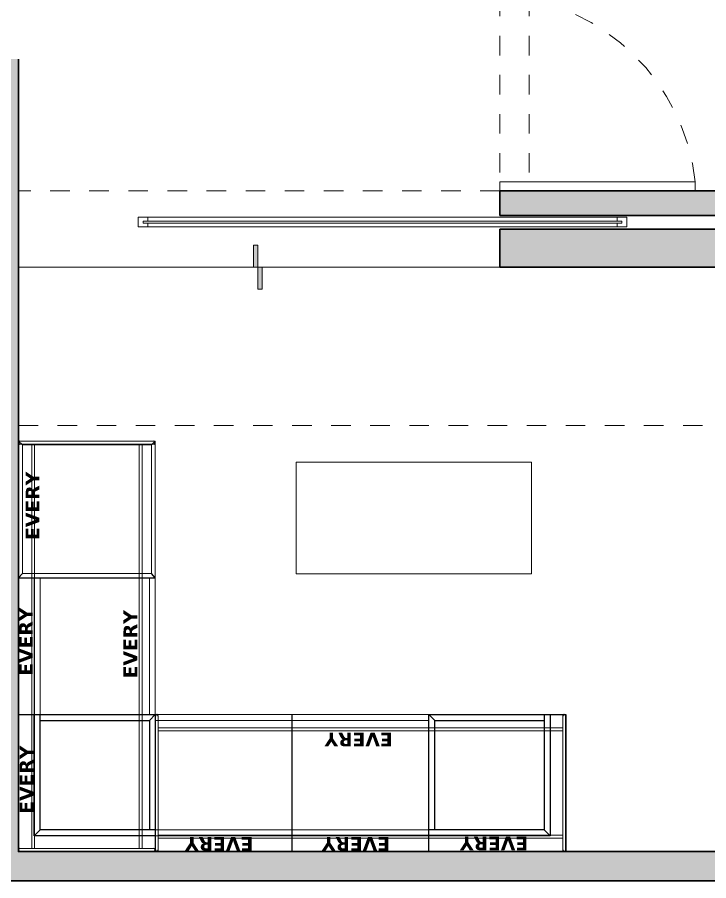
# Model space of a CAD drawing. Header units: metres. Extents: x 44.7 to 67.2, y 8.3 to 25.4.
# Drawn here: x 60.324 to 63.862, y 10.798 to 15.217 of the extents above; entities that cross this region are included whole.
import ezdxf

# ---------------------------------------------------------------- set-up
doc = ezdxf.new("R2010")
doc.units = ezdxf.units.M
doc.linetypes.add('HIDDEN', pattern=[0.375, 0.25, -0.125])
doc.linetypes.add('HIDDEN2', pattern=[0.1875, 0.125, -0.0625])
doc.layers.add('0A_ HATCH', color=7, linetype='Continuous')
doc.layers.add('GRASSOLERMX', color=7, linetype='Continuous')
for name, color, linetype, lineweight in [('0A_CRISTAL', 4, 'Continuous', 5), ('0A_MOBILIARIO', 6, 'Continuous', 5), ('0A_MUROS', 7, 'Continuous', 30), ('0A_NIVELES', 2, 'Continuous', 5), ('0A_PROYECCIONES', 3, 'HIDDEN', 5)]:
    doc.layers.add(name, color=color, linetype=linetype, lineweight=lineweight)
doc.styles.add('ACISOGDT', font='amgdt.shx')

# ---------------------------------------------------------------- blocks, each defined once
blk = doc.blocks.new('*U2')
at = {"color": 4}
for p, q in [((0.05, 0.025), (2.45, 0.025)), ((2.45, 0.005), (0.05, 0.005)), ((2.45, -0.005), (0.05, -0.005)), ((0.05, -0.025), (2.45, -0.025))]:
    blk.add_line(p, q, dxfattribs=at)
for points in [[(0.025, 0.005), (0.025, -0.005), (0.05, -0.005), (0.05, -0.025), (0, -0.025), (0, 0.025), (0.05, 0.025), (0.05, 0.005)], [(2.475, 0.005), (2.475, -0.005), (2.45, -0.005), (2.45, -0.025), (2.5, -0.025), (2.5, 0.025), (2.45, 0.025), (2.45, 0.005)]]:
    blk.add_lwpolyline(points, close=True, dxfattribs=at)
blk = doc.blocks.new('desnivel')
at = {"layer": '0A_NIVELES'}
h = blk.add_hatch(color=256, dxfattribs=at)
h.dxf.hatch_style = 1
h.paths.add_polyline_path([(18.362, 15.8942), (18.212, 15.8942), (18.212, 15.8642), (18.362, 15.8642)])
h.paths.add_polyline_path([(18.512, 15.9242), (18.362, 15.9242), (18.362, 15.8942), (18.512, 15.8942)])
for points in [[(18.362, 15.8942), (18.362, 15.9242), (18.512, 15.9242), (18.512, 15.8942)], [(18.212, 15.8642), (18.212, 15.8942), (18.362, 15.8942), (18.362, 15.8642)]]:
    blk.add_lwpolyline(points, close=True, dxfattribs=at)
blk = doc.blocks.new('MGEV30102883')
blk.add_line((0, -0.0075), (0, -0.6925))
at = {"color": 0, "linetype": 'Continuous', "lineweight": 0}
for p, q in [((0, -0.0075), (0, -0.6925)), ((0.015, -0.6925), (0.015, -0.0075)), ((2.085, -0.0075), (2.085, -0.6925)), ((2.1, -0.6925), (2.1, -0.0075)), ((0.015, -0.0675), (2.085, -0.0675)), ((0.015, -0.0825), (2.085, -0.0825)), ((2.085, -0.06), (2.085, -0.09)), ((0.015, -0.64), (0.015, -0.61)), ((0.015, -0.6175), (2.085, -0.6175)), ((2.085, -0.61), (2.085, -0.64)), ((0.015, -0.6325), (2.085, -0.6325))]:
    blk.add_line(p, q, dxfattribs=at)
for centre, start, end in [((0.0075, -0.0075), 0, 180), ((2.0925, -0.0075), 0, 180), ((0.0075, -0.6925), 180, 0), ((2.0925, -0.6925), 180, 0)]:
    blk.add_arc(centre, 0.0075, start, end)
for p in [(0, 0), (0.7, 0), (1.4, 0), (2.1, 0)]:
    blk.add_point(p)
at = {"insert": (0.8854, -0.5371), "char_height": 0.07, "attachment_point": 1, "style": 'ACISOGDT'}
blk.add_mtext_dynamic_manual_height_columns('{\\fVerdana|b1|i0|c0|p34;\\C5;EVERY}', width=0.244728, gutter_width=0.0274, heights=[0.0664], dxfattribs=at)
blk = doc.blocks.new('MGEV2012S1BI2828')
for p, q in [((0, -0.7), (0, 0)), ((0, 0), (0.7, 0)), ((0.7, 0), (0.7, -0.7)), ((0.08, -0.7), (0.08, -0.08)), ((0.08, -0.08), (0.7, -0.08)), ((0.08, -0.08), (0.11, -0.11)), ((0.11, -0.7), (0.11, -0.11)), ((0.11, -0.11), (0.7, -0.11)), ((0.67, -0.11), (0.67, -0.67)), ((0.7, -0.7), (0, -0.7)), ((0.67, -0.67), (0.11, -0.67)), ((0.67, -0.67), (0.7, -0.7))]:
    blk.add_line(p, q)
blk.add_point((0, 0))
at = {"insert": (0.5416, -0.0053), "char_height": 0.07, "attachment_point": 3, "style": 'ACISOGDT'}
blk.add_mtext_dynamic_manual_height_columns('{\\fVerdana|b1|i0|c0|p34;\\C5;EVERY}', width=0.244728, gutter_width=0.0274, heights=[0.0664], dxfattribs=at)
blk = doc.blocks.new('MGEV2013S1SB2828')
blk.add_line((0, 0), (0, -0.7))
at = {"color": 0, "linetype": 'Continuous', "lineweight": 0}
for p, q in [((0, -0.7), (0, 0)), ((0, -0.7), (0, 0)), ((0, -0.03), (0, 0)), ((0, -0.03), (0, 0)), ((0, 0), (0.7, 0)), ((0.7, -0.03), (0.7, 0)), ((0, -0.0835), (0, -0.03)), ((0, -0.0833), (0, -0.03)), ((0.7, -0.0833), (0.7, -0.03)), ((0, -0.08), (0.7, -0.08)), ((0, -0.0833), (0, -0.7)), ((0, -0.0835), (0, -0.7)), ((0.7, -0.7), (0.7, -0.0833)), ((0, -0.11), (0.7, -0.11)), ((0.7, -0.67), (0, -0.67)), ((0.7, -0.7), (0, -0.7))]:
    blk.add_line(p, q, dxfattribs=at)
blk.add_point((0, 0))
at = {"insert": (0.1991, -0.0029), "char_height": 0.07, "attachment_point": 1, "style": 'ACISOGDT'}
blk.add_mtext_dynamic_manual_height_columns('{\\fVerdana|b1|i0|c0|p34;\\C5;EVERY}', width=0.244728, gutter_width=0.0274, heights=[0.0664], dxfattribs=at)
blk = doc.blocks.new('MGEV20612828')
for p, q in [((0, 0), (0, -0.7)), ((0, 0), (0.022, -0.0202)), ((0.6813, -0.0202), (0.7, 0)), ((0, -0.7), (0.022, -0.68)), ((0.6813, -0.68), (0.7, -0.7))]:
    blk.add_line(p, q)
at = {"color": 0, "linetype": 'Continuous', "lineweight": 0}
for p, q in [((0, -0.03), (0, 0)), ((0, -0.03), (0, 0)), ((0, 0), (0, -0.7)), ((0.7, 0), (0, 0)), ((0.7, -0.7), (0.7, 0)), ((0, -0.0835), (0, -0.03)), ((0, -0.0833), (0, -0.03)), ((0.022, -0.0202), (0.022, -0.68)), ((0.6813, -0.0202), (0.022, -0.0202)), ((0.6813, -0.68), (0.6813, -0.0202)), ((0, -0.7), (0.7, -0.7)), ((0.022, -0.68), (0.6813, -0.68))]:
    blk.add_line(p, q, dxfattribs=at)
blk.add_point((0, 0))
at = {"insert": (0.194, -0.0367), "char_height": 0.07, "attachment_point": 1, "style": 'ACISOGDT'}
blk.add_mtext_dynamic_manual_height_columns('{\\fVerdana|b1|i0|c0|p34;\\C5;EVERY}', width=0.244728, gutter_width=0.0274, heights=[0.0664], dxfattribs=at)

msp = doc.modelspace()

# ---------------------------------------------------------------- hatches: boundary and pattern name
at = {"layer": '0A_ HATCH', "transparency": 33554534}
h = msp.add_hatch(color=256, dxfattribs=at)
h.dxf.hatch_style = 1
h.paths.add_polyline_path([(67.0926, 25.4124), (66.9426, 25.4124), (66.9426, 21.6884), (66.1076, 21.6884), (66.1076, 21.3884), (66.9299, 21.3884), (66.9299, 19.5177), (65.1203, 19.5177), (65.1203, 21.6884), (61.3176, 21.6884), (61.3176, 21.5384), (64.9449, 21.5384), (64.9449, 19.4723), (62.9426, 19.4723), (62.9426, 20.5384), (62.7926, 20.5384), (62.7926, 19.3223), (63.7926, 19.3223), (66.9426, 19.3223), (66.9426, 16.9067), (62.9426, 16.9067), (62.9426, 16.7567), (66.9426, 16.7567), (66.9426, 14.3284), (62.7926, 14.3284), (62.7926, 14.2034), (65.3926, 14.2034), (65.3926, 14.1334), (62.7926, 14.1334), (62.7926, 13.938), (66.9426, 13.938), (66.9426, 10.9484), (67.0926, 10.9484)])
h = msp.add_hatch(color=256, dxfattribs=at)
h.dxf.hatch_style = 1
h.paths.add_polyline_path([(51.6326, 15.0034), (45.7029, 15.0034), (45.667, 14.8534), (51.6326, 14.8534)])
h.paths.add_polyline_path([(55.4326, 13.8534), (51.4826, 13.8534), (51.4826, 10.9484), (51.6326, 10.9484), (51.6326, 13.7034), (55.4326, 13.7034)])
h.paths.add_polyline_path([(56.5826, 13.8534), (56.4326, 13.8534), (56.4326, 10.9484), (56.5826, 10.9484)])
h.paths.add_polyline_path([(58.3553, 15.0034), (58.1799, 15.0034), (58.1799, 13.8534), (57.5826, 13.8534), (57.5826, 13.7034), (58.1799, 13.7034), (58.1799, 12.7357), (60.1676, 12.7357), (60.1676, 11.1484), (60.1726, 11.1484), (60.1926, 11.1284), (60.1926, 10.7983), (60.1726, 10.7983), (64.5426, 10.7983), (64.5426, 10.9484), (60.3303, 10.9484), (60.3303, 15.0034), (59.3426, 15.0034), (59.3426, 14.7034), (60.1549, 14.7034), (60.1549, 12.9311), (58.3553, 12.9311)])

# ---------------------------------------------------------------- linework, layer by layer
at = {"layer": '0A_CRISTAL'}
msp.add_lwpolyline([(63.7926, 14.3284), (63.7926, 14.3749), (62.7926, 14.3749), (62.7926, 14.3284)], close=True, dxfattribs=at)
at = {"layer": '0A_CRISTAL', "linetype": 'HIDDEN2', "ltscale": 0.7}
msp.add_arc((62.7267, 14.2605), 1.0719, 6.1266, 84.9889, dxfattribs=at)
at = {"layer": '0A_MOBILIARIO'}
msp.add_lwpolyline([(61.7509, 12.369), (62.9547, 12.369), (62.9547, 12.9406), (61.7509, 12.9406)], close=True, dxfattribs=at)
at = {"layer": '0A_MUROS'}
for p, q in [((60.3303, 15.0034), (60.3303, 10.9484)), ((62.7926, 14.2034), (62.7926, 14.3284)), ((62.7926, 14.3284), (66.9426, 14.3284)), ((62.7926, 14.2034), (65.3926, 14.2034)), ((62.7926, 13.938), (62.7926, 14.1334)), ((62.7926, 14.1334), (65.3926, 14.1334)), ((62.7926, 13.938), (66.9426, 13.938)), ((64.5426, 10.9484), (60.3303, 10.9484)), ((64.5426, 10.7983), (60.1926, 10.7983))]:
    msp.add_line(p, q, dxfattribs=at)
at = {"layer": '0A_NIVELES', "linetype": 'Continuous', "ltscale": 0.7}
msp.add_line((60.3303, 13.938), (62.7926, 13.938), dxfattribs=at)
at = {"layer": '0A_PROYECCIONES', "linetype": 'HIDDEN2', "ltscale": 0.7}
for p, q in [((62.7926, 19.3223), (62.7926, 14.3284)), ((62.9426, 19.3223), (62.9426, 14.3284)), ((62.7926, 14.3284), (60.3303, 14.3284)), ((60.3303, 13.1284), (66.9426, 13.1284))]:
    msp.add_line(p, q, dxfattribs=at)

# ---------------------------------------------------------------- block references
at = {"layer": '0A_CRISTAL', "xscale": -1, "rotation": 180}
msp.add_blockref('*U2', (60.9426, 14.1694), dxfattribs=at)
at = {"layer": '0A_MUROS', "xscale": 0.75, "yscale": 0.75, "zscale": 0.75, "rotation": 270}
msp.add_blockref('desnivel', (49.6344, 27.7095), dxfattribs=at)
at = {"layer": 'GRASSOLERMX'}
for name, p, rotation in [('MGEV30102883', (60.3303, 10.9484), 90), ('MGEV20612828', (60.3303, 12.3484), 90), ('MGEV2013S1SB2828', (60.3303, 11.6484), 90), ('MGEV2012S1BI2828', (60.3303, 10.9484), 90), ('MGEV30102883', (63.1303, 10.9484), 180), ('MGEV2013S1SB2828', (61.7303, 10.9484), 180), ('MGEV2013S1SB2828', (62.4303, 10.9484), 180), ('MGEV2012S1BI2828', (63.1303, 10.9484), 180)]:
    msp.add_blockref(name, p, dxfattribs=dict(at, rotation=rotation))

doc.saveas('drawing.dxf')
